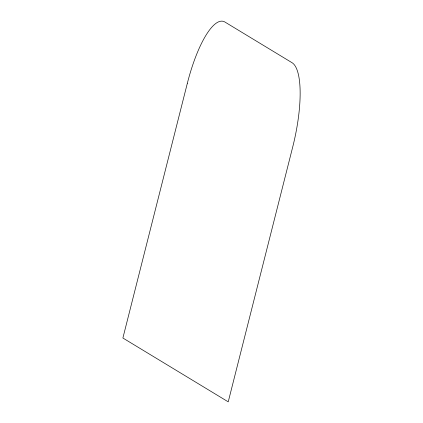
<?xml version="1.0" encoding="UTF-8"?>
<svg xmlns="http://www.w3.org/2000/svg" width="423" height="423" viewBox="0 0 423 423"><rect width="100%" height="100%" fill="white"/><g stroke="black" fill="none" stroke-linecap="round" stroke-linejoin="round"><path stroke-width="0.63" d="M187.357 83.231L122.887 338.019L228.23 401.85L292.7 147.061A75.4 21.324 -77.3 0 0 291.965 62.662L224.93 22.044A75.4 21.324 -77.3 0 0 187.357 83.231"/></g></svg>
